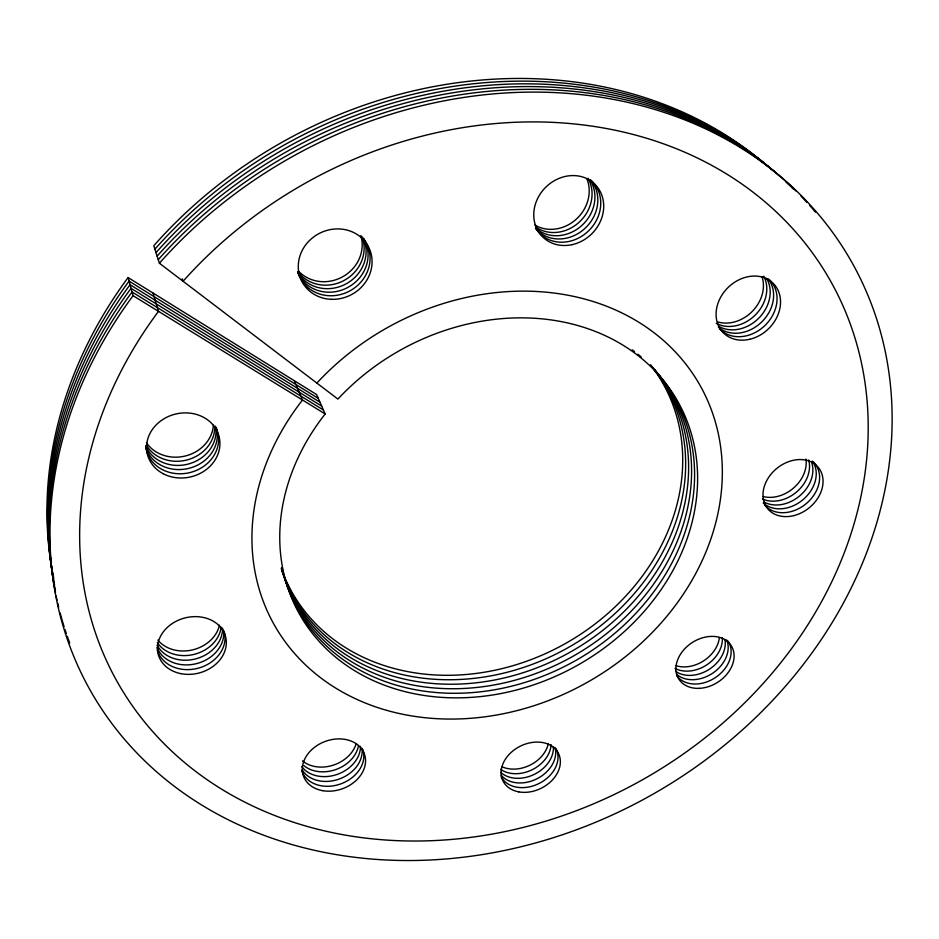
<?xml version="1.0" encoding="UTF-8"?>
<svg xmlns="http://www.w3.org/2000/svg" width="939" height="939" viewBox="0 0 939 939"><rect width="100%" height="100%" fill="white"/><g stroke="black" fill="none" stroke-linecap="round" stroke-linejoin="round"><path stroke-width="1.41" d="M325.176 413.97L316.584 394.544L128.08 277.557L133.068 295.691L325.176 413.97A216.991 180.758 -29.2 0 0 451.401 697.806A216.991 180.758 -29.2 0 0 687.442 422.045A216.991 180.758 -29.2 0 0 337.911 399.087L159.395 263.237L153.796 245.725A428.301 362.02 -29.2 0 1 763.348 162.541M321.69 406.106L131.049 288.343A433.372 364.543 -29.2 0 0 55.471 591.277M323.427 410.026L132.059 292.006A435.086 365.388 -29.2 0 0 55.518 593.049M318.274 398.371L129.054 281.125A429.98 362.853 -29.2 0 0 53.687 579.363M319.976 402.221L130.052 284.717A431.67 363.698 -29.2 0 0 54.568 585.267M294.306 380.718L302.499 400.014A244.257 203.587 -29.2 0 0 446.025 719.016A244.257 203.587 -29.2 0 0 710.635 407.902A244.257 203.587 -29.2 0 0 316.889 383.089M182.248 278.848L183.07 281.254A409.087 342.629 -29.2 0 1 845.816 312.476A409.087 342.629 -29.2 0 1 414.052 841.027A409.087 342.629 -29.2 0 1 158.491 311.349L152.987 293.015M213.376 425.226A36.152 31.867 -12.4 0 1 185.91 455.849A36.152 31.867 -12.4 0 1 146.449 442.785M356.186 743.711A31.809 24.954 -20 0 1 333.11 765.215A31.809 24.954 -20 0 1 302.464 760.907M219.491 625.174A34.133 28.111 -14.4 0 1 192.718 649.847A34.133 28.111 -14.4 0 1 157.858 640.058M761.928 276.512A34.426 28.557 -44.6 0 1 752.432 311.232A34.426 28.557 -44.6 0 1 717.76 321.936M548.282 744.005A30.424 23.311 -26.4 0 1 501.907 766.694M360.822 235.595A36.727 34.062 -27.5 0 1 343.122 276.524A36.727 34.062 -27.5 0 1 298.567 271.207M719.38 637.522A30.518 23.416 -32.8 0 1 675.927 665.681M805.932 459.018A32.055 25.259 -39.1 0 1 793.819 487.799A32.055 25.259 -39.1 0 1 763.254 496.567M587.004 179.126A36.304 32.266 -45.5 0 1 575.807 219.597A36.304 32.266 -45.5 0 1 534.913 225.067M214.702 426.423A36.304 31.961 -12.5 0 1 187.823 459.734A36.304 31.961 -12.5 0 1 146.695 445.673M358.487 745.672A31.926 25.001 -20 0 1 336.244 769.405A31.926 25.001 -20 0 1 303.919 765.649M221.135 627.205A34.262 28.17 -14.4 0 1 193.833 654.436A34.262 28.17 -14.4 0 1 157.365 642.64M763.783 276.207A34.555 28.628 -44.5 0 1 755.214 315.07A34.555 28.628 -44.5 0 1 716.222 323.38M551.111 744.639A30.529 23.346 -26.4 0 1 532.073 769.792A30.529 23.346 -26.4 0 1 500.616 769.334M361.926 236.464A36.879 34.168 -27.5 0 1 344.378 280.303A36.879 34.168 -27.5 0 1 297.78 271.711M722.326 637.734A30.623 23.452 -32.8 0 1 706.468 665.047A30.623 23.452 -32.8 0 1 675.024 668.392M808.667 459.981A32.172 25.306 -39.1 0 1 796.448 492.095A32.172 25.306 -39.1 0 1 762.456 498.985M587.99 178.269A36.457 32.36 -45.4 0 1 579.762 221.651A36.457 32.36 -45.4 0 1 536.345 227.484M215.547 426.259A36.457 32.043 -12.7 0 1 188.997 463.854A36.457 32.043 -12.7 0 1 145.768 446.025M360.494 746.341A32.043 25.048 -20.1 0 1 337.007 774.464A32.043 25.048 -20.1 0 1 301.689 766.506M222.543 628.038A34.403 28.24 -14.5 0 1 195.664 658.885A34.403 28.24 -14.5 0 1 157.106 645.128M766.553 278.32A34.696 28.686 -44.4 0 1 758.548 318.403A34.696 28.686 -44.4 0 1 718.323 326.138M553.376 746.611A30.635 23.381 -26.4 0 1 534.279 774.382A30.635 23.381 -26.4 0 1 500.745 772.374M363.405 238.6A37.044 34.262 -27.6 0 1 345.634 284.106A37.044 34.262 -27.6 0 1 298.015 273.061M724.896 639.377A30.729 23.498 -32.8 0 1 709.297 669.284A30.729 23.498 -32.8 0 1 675.575 671.326M811.601 462.387A32.29 25.353 -39.1 0 1 799.723 495.874A32.29 25.353 -39.1 0 1 764.393 502.201M590.115 180.053A36.609 32.454 -45.3 0 1 581.394 225.876A36.609 32.454 -45.3 0 1 535.629 228.095M216.569 428.923A36.609 32.137 -12.8 0 1 189.385 468.221A36.609 32.137 -12.8 0 1 145.803 447.504M361.973 748.406A32.161 25.095 -20.1 0 1 339.402 778.983A32.161 25.095 -20.1 0 1 302.417 770.226M223.576 630.139A34.532 28.299 -14.6 0 1 196.803 663.556A34.532 28.299 -14.6 0 1 157.071 647.511M768.583 279.47A34.837 28.757 -44.3 0 1 761.376 322.288A34.837 28.757 -44.3 0 1 718.476 327.382M555.055 747.491A30.741 23.416 -26.4 0 1 537.214 778.642A30.741 23.416 -26.4 0 1 501.133 775.227M363.628 238.529A37.196 34.367 -27.6 0 1 348.721 286.947A37.196 34.367 -27.6 0 1 299.048 275.444M726.727 639.975A30.834 23.534 -32.8 0 1 712.807 673.099A30.834 23.534 -32.8 0 1 676.35 674.049M813.268 462.446A32.407 25.4 -39 0 1 802.376 500.205A32.407 25.4 -39 0 1 763.196 502.952M591.359 180.758A36.762 32.548 -45.2 0 1 584.222 229.057A36.762 32.548 -45.2 0 1 536.263 229.316M217.871 432.973A36.762 32.231 -12.9 0 1 190.582 472.411A36.762 32.231 -12.9 0 1 146.824 451.659M146.437 450.309A36.762 32.231 -12.9 0 1 145.686 446.142M216.064 427.656A36.762 32.231 -12.9 0 1 217.519 431.623M362.736 749.334A32.278 25.13 -20.2 0 1 340.176 784.1A32.278 25.13 -20.2 0 1 301.689 770.285M224.374 632.323A34.673 28.37 -14.7 0 1 197.941 668.263A34.673 28.37 -14.7 0 1 157.294 649.858M768.607 279.036A34.966 28.827 -44.3 0 1 765.848 324.601A34.966 28.827 -44.3 0 1 719.861 329.108M556.029 748.629A30.858 23.463 -26.4 0 1 539.444 783.302A30.858 23.463 -26.4 0 1 501.168 776.858M362.63 237.661A37.36 34.473 -27.6 0 1 352.43 289.376A37.36 34.473 -27.6 0 1 300.151 277.838M299.588 276.688A37.36 34.473 -27.6 0 1 297.78 271.829M727.901 640.926A30.952 23.569 -32.8 0 1 715.682 677.383A30.952 23.569 -32.8 0 1 676.655 675.599M812.364 461.096A32.536 25.447 -39 0 1 807.646 502.377A32.536 25.447 -39 0 1 764.569 504.9M590.314 179.701A36.914 32.642 -45 0 1 587.086 232.25A36.914 32.642 -45 0 1 535.523 228.001M159.395 263.237A436.823 366.245 -29.2 0 1 867.683 294.74A436.823 366.245 -29.2 0 1 408.805 860.535A436.823 366.245 -29.2 0 1 133.068 295.691M53.664 577.755A428.301 362.02 -29.2 0 1 128.08 277.557M651.173 365.694A212.813 178.762 -29.2 0 1 562.801 644.976A212.813 178.762 -29.2 0 1 281.172 568.318M154.9 249.164A429.98 362.853 -29.2 0 1 769.064 167.295M650.481 364.708A213.634 179.161 -29.2 0 1 567.438 648.016A213.634 179.161 -29.2 0 1 282.17 571.276M156.003 252.638A431.67 363.698 -29.2 0 1 773.713 171.133M654.33 369.367A214.468 179.56 -29.2 0 1 566.827 654.002A214.468 179.56 -29.2 0 1 282.31 571.475M157.13 256.147A433.372 364.543 -29.2 0 1 773.924 171.18M776.166 173.093A433.372 364.543 -29.2 0 1 779.476 175.98M785.966 181.896A433.372 364.543 -29.2 0 1 793.291 188.974M654.483 369.602A215.301 179.959 -29.2 0 1 569.234 658.356A215.301 179.959 -29.2 0 1 282.557 571.64M69.686 642.922A435.086 365.388 -29.2 0 1 67.268 636.243M66.329 633.543A435.086 365.388 -29.2 0 1 64.979 629.47M64.11 626.736A435.086 365.388 -29.2 0 1 60.096 612.885M58.664 607.263A435.086 365.388 -29.2 0 1 57.655 603.026M57.009 600.185A435.086 365.388 -29.2 0 1 56.094 595.913M158.257 259.68A435.086 365.388 -29.2 0 1 795.896 190.922M801.002 196.087A435.086 365.388 -29.2 0 1 806.941 202.401M809.829 205.606A435.086 365.388 -29.2 0 1 815.486 212.144M654.542 369.931A216.146 180.358 -29.2 0 1 569.363 663.979A216.146 180.358 -29.2 0 1 281.935 567.508M632.205 349.813A216.146 180.358 -29.2 0 1 634.529 351.562M637.933 354.261A216.146 180.358 -29.2 0 1 641.243 357.043M163.081 473.655A36.914 32.313 -13 0 0 219.879 445.45A36.914 32.313 -13 0 0 166.79 417.245A36.914 32.313 -13 0 0 163.081 473.655M322.781 790.685A32.396 25.177 -20.2 0 0 365.142 756.646A32.396 25.177 -20.2 0 0 313.884 747.796A32.396 25.177 -20.2 0 0 322.781 790.685M180.969 673.662A34.813 28.428 -14.7 0 0 225.642 636.947A34.813 28.428 -14.7 0 0 169.09 625.879A34.813 28.428 -14.7 0 0 180.969 673.662M749.686 339.296A35.107 28.898 -44.2 0 0 775.52 286.031A35.107 28.898 -44.2 0 0 719.732 299.036A35.107 28.898 -44.2 0 0 749.686 339.296M518.786 791.882A30.964 23.498 -26.4 0 0 560.196 759.123A30.964 23.498 -26.4 0 0 513.234 750.637A30.964 23.498 -26.4 0 0 518.786 791.882M331.455 299.33A37.525 34.579 -27.6 0 0 368.839 247.556A37.525 34.579 -27.6 0 0 305.245 245.478A37.525 34.579 -27.6 0 0 331.455 299.33M699.097 688.357A31.057 23.604 -32.7 0 0 732.631 648.426A31.057 23.604 -32.7 0 0 683.322 650.351A31.057 23.604 -32.7 0 0 699.097 688.357M793.913 515.593A32.654 25.494 -38.9 0 0 818.573 467.751A32.654 25.494 -38.9 0 0 766.576 480.909A32.654 25.494 -38.9 0 0 793.913 515.593M572.062 244.668A37.067 32.736 -44.9 0 0 597.216 186.884A37.067 32.736 -44.9 0 0 536.908 200.066A37.067 32.736 -44.9 0 0 572.062 244.668"/></g></svg>
